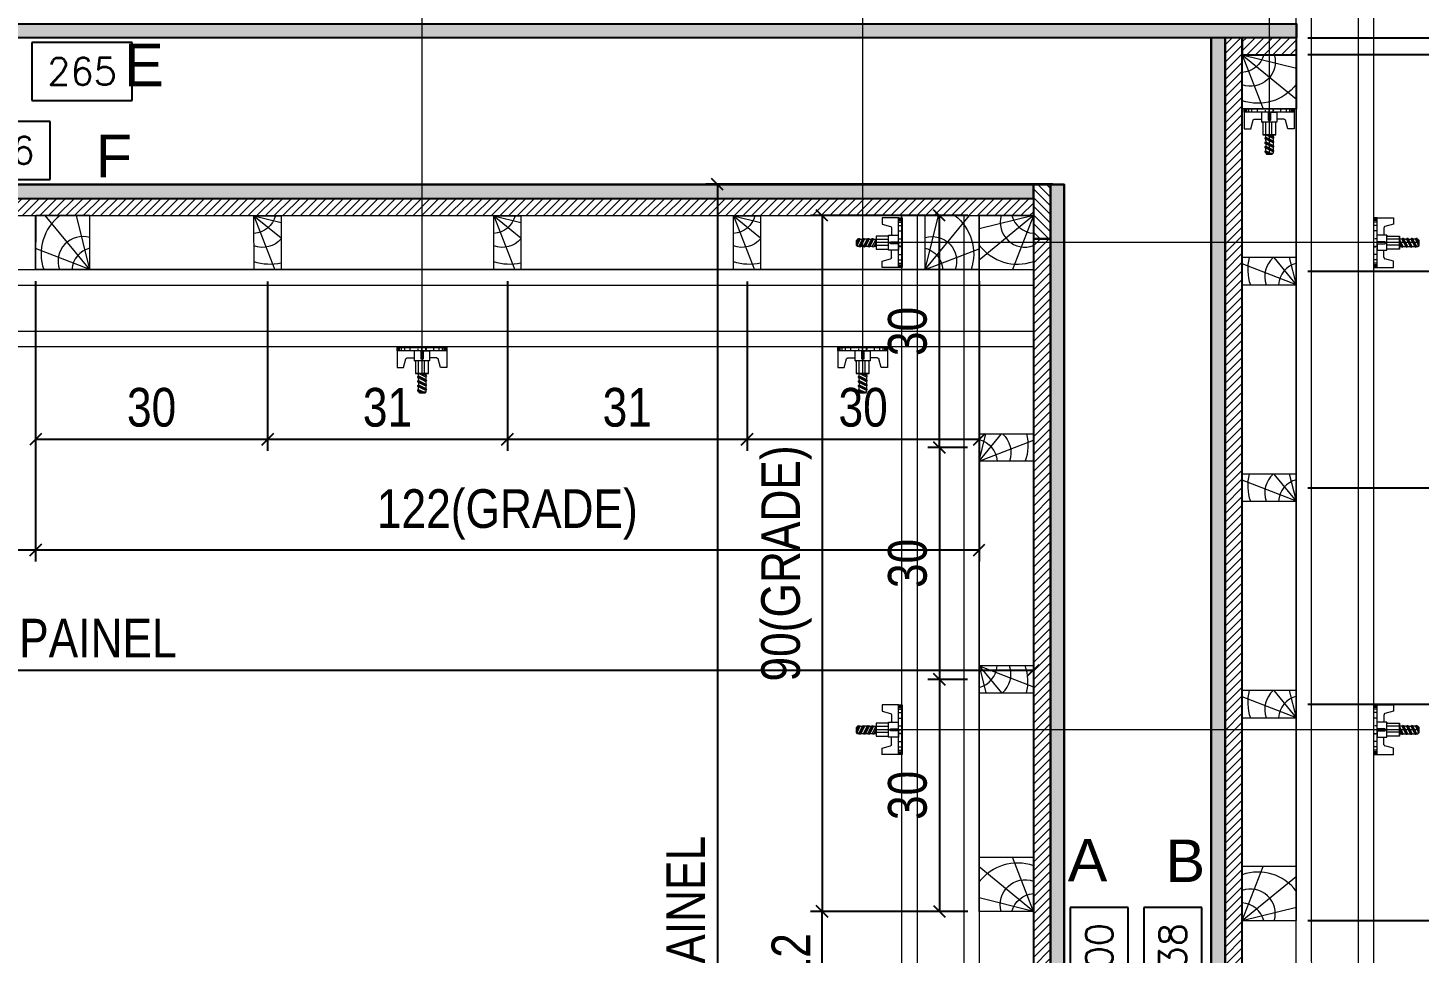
# Model space of a CAD drawing. Extents: x 14400 to 27878, y -21631 to 6985.
# Drawn here: x 15049.6 to 15398.8, y 1954.4 to 2186.7 of the extents above; entities that cross this region are included whole.
import ezdxf
from ezdxf.enums import TextEntityAlignment as Align

# ---------------------------------------------------------------- set-up
doc = ezdxf.new("R2010")
doc.units = 0
for name, color, linetype in [('CHAPA', 1, 'Continuous'), ('COTA', 241, 'Continuous'), ('F-PILARES-S', 170, 'Continuous'), ('MEIO_PONT', 93, 'Continuous'), ('SARRAFO', 251, 'Continuous'), ('TEXTO_GERAL', 7, 'Continuous')]:
    doc.layers.add(name, color=color, linetype=linetype)
for name, color, linetype, lineweight in [('Hachura', 251, 'Continuous', 9), ('Madeira', 126, 'Continuous', 18), ('Perfil Metálico', 224, 'Continuous', 18)]:
    doc.layers.add(name, color=color, linetype=linetype, lineweight=lineweight)
doc.styles.add('ARIAL', font='arial.ttf')
doc.styles.add('COTA TECNICA 2X', font='techl___.ttf', dxfattribs={"height": 10})
doc.styles.add('ROMANS', font='romans.shx')
doc.dimstyles.new('SECAO PILAR', dxfattribs={"dimtxt": 10, "dimasz": 3, "dimexe": 3, "dimexo": 3, "dimgap": 3, "dimtad": 1, "dimdec": 1, "dimlfac": 0.5, "dimzin": 12, "dimdsep": 46, "dimtxsty": 'COTA TECNICA 2X', "dimblk1": 'OBLIQUE', "dimblk2": 'OBLIQUE', "dimsah": 1, "dimcen": 0.9, "dimclrd": 256, "dimclre": 256, "dimclrt": 256, "dimadec": 1, "dimazin": 3, "dimtfac": 1, "dimtdec": 1, "dimtmove": 0, "dimatfit": 3, "dimfxl": 1, "dimtolj": 1, "dimtzin": 12, "dimarcsym": 0})
doc.dimstyles.new('SECÇÃO 2', dxfattribs={"dimtxt": 7, "dimasz": 6, "dimexe": 0.18, "dimexo": 2, "dimgap": -4, "dimtad": 3, "dimdec": 1, "dimlfac": 0.5, "dimzin": 12, "dimdsep": 46, "dimtxsty": 'ROMANS', "dimblk": 'ARCHTICK', "dimcen": 0.09, "dimse1": 1, "dimse2": 1, "dimsd1": 1, "dimsd2": 1, "dimclrd": 180, "dimclre": 5, "dimclrt": 1, "dimadec": 0, "dimazin": 3, "dimtfac": 1, "dimtdec": 1, "dimtofl": 0, "dimtmove": 0, "dimatfit": 3, "dimldrblk": 'ARCHTICK', "dimfxl": 1, "dimtolj": 1, "dimtzin": 0, "dimarcsym": 0})

# ---------------------------------------------------------------- blocks, each defined once
blk = doc.blocks.new('*D2759')
at = {"layer": 'COTA', "color": 180, "lineweight": -2, "transparency": 16777216}
for p, q in [((247.96, 600.31), (221.96, 600.31)), ((221.96, 600.31), (221.96, 585.31)), ((247.96, 585.31), (247.96, 600.31)), ((221.96, 585.31), (247.96, 585.31))]:
    blk.add_line(p, q, dxfattribs=at)
at = {"layer": 'Defpoints', "color": 0, "transparency": 16777216}
for p in [(18.22, 583.98), (510.22, 583.98), (18.22, 581.31)]:
    blk.add_point(p, dxfattribs=at)
at = {"layer": 'COTA', "color": 1, "transparency": 16777216, "insert": (234.96, 592.81), "char_height": 7, "attachment_point": 5, "style": 'ROMANS'}
blk.add_mtext('\\A1;246', dxfattribs=at)
blk = doc.blocks.new('_ArchTick')
at = {"color": 0, "linetype": 'ByBlock', "const_width": 0.15}
blk.add_lwpolyline([(-0.5, -0.5), (0.5, 0.5)], dxfattribs=at)
blk = doc.blocks.new('*D2760')
at = {"layer": 'COTA', "color": 180, "lineweight": -2, "transparency": 16777216}
for p, q in [((269.22, 620.75), (243.22, 620.75)), ((243.22, 620.75), (243.22, 605.75)), ((269.22, 605.75), (269.22, 620.75)), ((243.22, 605.75), (269.22, 605.75))]:
    blk.add_line(p, q, dxfattribs=at)
at = {"layer": 'Defpoints', "color": 0, "transparency": 16777216}
for p in [(18.22, 621.98), (548.22, 621.98), (548.22, 601.75)]:
    blk.add_point(p, dxfattribs=at)
at = {"layer": 'COTA', "color": 1, "transparency": 16777216, "insert": (256.22, 613.25), "char_height": 7, "attachment_point": 5, "style": 'ROMANS'}
blk.add_mtext('\\A1;265', dxfattribs=at)
blk = doc.blocks.new('*D247')
at = {"layer": 'COTA', "color": 180, "lineweight": -2, "transparency": 16777216}
for p, q in [((23446.3, -362.61), (23431.3, -362.61)), ((23431.3, -362.61), (23431.3, -388.61)), ((23446.3, -388.61), (23446.3, -362.61)), ((23431.3, -388.61), (23446.3, -388.61))]:
    blk.add_line(p, q, dxfattribs=at)
at = {"layer": 'Defpoints', "color": 0, "transparency": 16777216}
for p in [(23429.77, -175.61), (23429.77, -575.61), (23450.3, -575.61)]:
    blk.add_point(p, dxfattribs=at)
at = {"layer": 'COTA', "color": 1, "transparency": 16777216, "insert": (23438.8, -375.61), "char_height": 7, "attachment_point": 5, "rotation": 90, "style": 'ROMANS'}
blk.add_mtext('\\A1;200', dxfattribs=at)
blk = doc.blocks.new('*D248')
at = {"layer": 'COTA', "color": 180, "lineweight": -2, "transparency": 16777216}
for p, q in [((23465.3, -362.61), (23450.3, -362.61)), ((23450.3, -362.61), (23450.3, -388.61)), ((23465.3, -388.61), (23465.3, -362.61)), ((23450.3, -388.61), (23465.3, -388.61))]:
    blk.add_line(p, q, dxfattribs=at)
at = {"layer": 'Defpoints', "color": 0, "transparency": 16777216}
for p in [(23467.77, -137.61), (23467.77, -613.61), (23469.3, -613.61)]:
    blk.add_point(p, dxfattribs=at)
at = {"layer": 'COTA', "color": 1, "transparency": 16777216, "insert": (23457.8, -375.61), "char_height": 7, "attachment_point": 5, "rotation": 90, "style": 'ROMANS'}
blk.add_mtext('\\A1;238', dxfattribs=at)
blk = doc.blocks.new('PONTALETE')
at = {"layer": 'Madeira'}
for q in [(2.71, 7), (7, 5.76), (7, 1.74)]:
    blk.add_line((0, 0), q, dxfattribs=at)
blk.add_lwpolyline([(0, 0), (7, 0), (7, 7), (0, 7)], close=True, dxfattribs=at)
for centre, radius, start, end in [((2.04, 0.06), 6.23, 37.2818, 109.0913), ((1.09, 0.9), 3.19, 343.603, 109.9847), ((-0.21, -0.78), 3.09, 14.6322, 86.0383)]:
    blk.add_arc(centre, radius, start, end, dxfattribs=at)
blk = doc.blocks.new('MEIO PONTALETE')
at = {"layer": 'Madeira'}
for q in [(2.71, 7), (3.5, 2.88), (3.5, 0.87)]:
    blk.add_line((0, 0), q, dxfattribs=at)
blk.add_lwpolyline([(0, 0), (3.5, 0), (3.5, 7), (0, 7)], close=True, dxfattribs=at)
for centre, radius, start, end in [((2.04, 0.06), 6.23, 76.4499, 109.0913), ((1.09, 0.9), 3.19, 40.9063, 109.9847), ((-0.21, -0.78), 3.09, 14.6322, 86.0383)]:
    blk.add_arc(centre, radius, start, end, dxfattribs=at)
blk = doc.blocks.new('_Oblique')
at = {"color": 0, "linetype": 'ByBlock', "lineweight": -2}
blk.add_line((-0.5, -0.5), (0.5, 0.5), dxfattribs=at)
blk = doc.blocks.new('*D252')
at = {"layer": 'COTA', "lineweight": -2, "transparency": 16777216}
for p, q in [((23492.77, -366.01), (23575.46, -366.01)), ((23572.46, -385.21), (23572.46, -366.01)), ((23492.77, -385.21), (23575.46, -385.21))]:
    blk.add_line(p, q, dxfattribs=at)
at = {"layer": 'Defpoints', "color": 0, "transparency": 16777216}
for p in [(23489.77, -366.01), (23572.46, -366.01), (23489.77, -385.21)]:
    blk.add_point(p, dxfattribs=at)
at = {"layer": 'COTA', "lineweight": -2, "transparency": 16777216, "xscale": 3, "yscale": 3, "zscale": 3}
for p, rotation in [((23572.46, -366.01), 90), ((23572.46, -385.21), 270)]:
    blk.add_blockref('_Oblique', p, dxfattribs=dict(at, rotation=rotation))
at = {"layer": 'COTA', "transparency": 16777216, "insert": (23564.33, -375.61), "char_height": 10, "attachment_point": 5, "rotation": 90, "style": 'COTA TECNICA 2X'}
blk.add_mtext('\\A1;9.6', dxfattribs=at)
blk = doc.blocks.new('*D3951')
at = {"layer": 'COTA', "lineweight": -2, "transparency": 16777216}
for p, q in [((-3.88, 558.99), (-3.88, 455.37)), ((502.22, 538.98), (502.22, 455.37)), ((-3.88, 458.37), (502.22, 458.37))]:
    blk.add_line(p, q, dxfattribs=at)
at = {"layer": 'Defpoints', "color": 0, "transparency": 16777216}
for p in [(-3.88, 561.99), (502.22, 541.98), (502.22, 458.37)]:
    blk.add_point(p, dxfattribs=at)
at = {"layer": 'COTA', "lineweight": -2, "transparency": 16777216, "xscale": 3, "yscale": 3, "zscale": 3, "rotation": 180}
blk.add_blockref('_Oblique', (-3.88, 458.37), dxfattribs=at)
at = {"layer": 'COTA', "lineweight": -2, "transparency": 16777216, "xscale": 3, "yscale": 3, "zscale": 3}
blk.add_blockref('_Oblique', (502.22, 458.37), dxfattribs=at)
at = {"layer": 'COTA', "transparency": 16777216, "insert": (249.17, 466.59), "char_height": 10, "attachment_point": 5, "style": 'COTA TECNICA 2X'}
blk.add_mtext('\\A1;253 PAINEL', dxfattribs=at)
blk = doc.blocks.new('*D3952')
at = {"layer": 'COTA', "lineweight": -2, "transparency": 16777216}
for p, q in [((244.19, 558.76), (244.19, 486.45)), ((488.2, 558.74), (488.2, 486.45)), ((488.2, 489.45), (244.19, 489.45))]:
    blk.add_line(p, q, dxfattribs=at)
at = {"layer": 'Defpoints', "color": 0, "transparency": 16777216}
for p in [(244.19, 561.76), (488.2, 561.74), (244.19, 489.45)]:
    blk.add_point(p, dxfattribs=at)
at = {"layer": 'COTA', "lineweight": -2, "transparency": 16777216, "xscale": 3, "yscale": 3, "zscale": 3, "rotation": 180}
blk.add_blockref('_Oblique', (244.19, 489.45), dxfattribs=at)
at = {"layer": 'COTA', "lineweight": -2, "transparency": 16777216, "xscale": 3, "yscale": 3, "zscale": 3}
blk.add_blockref('_Oblique', (488.2, 489.45), dxfattribs=at)
at = {"layer": 'COTA', "transparency": 16777216, "insert": (366.19, 498.67), "char_height": 10, "attachment_point": 5, "style": 'COTA TECNICA 2X'}
blk.add_mtext('\\A1;122(GRADE)', dxfattribs=at)
blk = doc.blocks.new('*D3953')
at = {"layer": 'COTA', "lineweight": -2, "transparency": 16777216}
for p, q in [((196.19, 559.02), (196.19, 486.45)), ((244.19, 558.98), (244.19, 486.45)), ((244.19, 489.45), (196.19, 489.45))]:
    blk.add_line(p, q, dxfattribs=at)
at = {"layer": 'Defpoints', "color": 0, "transparency": 16777216}
for p in [(196.19, 562.02), (244.19, 561.98), (196.19, 489.45)]:
    blk.add_point(p, dxfattribs=at)
at = {"layer": 'COTA', "lineweight": -2, "transparency": 16777216, "xscale": 3, "yscale": 3, "zscale": 3, "rotation": 180}
blk.add_blockref('_Oblique', (196.19, 489.45), dxfattribs=at)
at = {"layer": 'COTA', "lineweight": -2, "transparency": 16777216, "xscale": 3, "yscale": 3, "zscale": 3}
blk.add_blockref('_Oblique', (244.19, 489.45), dxfattribs=at)
at = {"layer": 'COTA', "transparency": 16777216, "insert": (220.19, 497.52), "char_height": 10, "attachment_point": 5, "style": 'COTA TECNICA 2X'}
blk.add_mtext('\\A1;24', dxfattribs=at)
blk = doc.blocks.new('*D3986')
at = {"layer": 'COTA', "lineweight": -2, "transparency": 16777216}
for p, q in [((485.26, 575.98), (444.58, 575.98)), ((447.58, 575.98), (447.58, 395.98)), ((485.24, 395.98), (444.58, 395.98))]:
    blk.add_line(p, q, dxfattribs=at)
at = {"layer": 'Defpoints', "color": 0, "transparency": 16777216}
for p in [(488.26, 575.98), (447.58, 395.98), (488.24, 395.98)]:
    blk.add_point(p, dxfattribs=at)
at = {"layer": 'COTA', "lineweight": -2, "transparency": 16777216, "xscale": 3, "yscale": 3, "zscale": 3}
for p, rotation in [((447.58, 575.98), 90), ((447.58, 395.98), 270)]:
    blk.add_blockref('_Oblique', p, dxfattribs=dict(at, rotation=rotation))
at = {"layer": 'COTA', "transparency": 16777216, "insert": (438.35, 485.98), "char_height": 10, "attachment_point": 5, "rotation": 90, "style": 'COTA TECNICA 2X'}
blk.add_mtext('\\A1;90(GRADE)', dxfattribs=at)
blk = doc.blocks.new('*D3987')
at = {"layer": 'COTA', "lineweight": -2, "transparency": 16777216}
for p, q in [((485.25, 575.98), (474.92, 575.98)), ((477.92, 515.98), (477.92, 575.98)), ((485.22, 515.98), (474.92, 515.98))]:
    blk.add_line(p, q, dxfattribs=at)
at = {"layer": 'Defpoints', "color": 0, "transparency": 16777216}
for p in [(477.92, 575.98), (488.25, 575.98), (488.22, 515.98)]:
    blk.add_point(p, dxfattribs=at)
at = {"layer": 'COTA', "lineweight": -2, "transparency": 16777216, "xscale": 3, "yscale": 3, "zscale": 3}
for p, rotation in [((477.92, 575.98), 90), ((477.92, 515.98), 270)]:
    blk.add_blockref('_Oblique', p, dxfattribs=dict(at, rotation=rotation))
at = {"layer": 'COTA', "transparency": 16777216, "insert": (469.7, 545.98), "char_height": 10, "attachment_point": 5, "rotation": 90, "style": 'COTA TECNICA 2X'}
blk.add_mtext('\\A1;30', dxfattribs=at)
blk = doc.blocks.new('*D253')
at = {"layer": 'COTA', "lineweight": -2, "transparency": 16777216}
for p, q in [((23404.77, -243.61), (23394.48, -243.61)), ((23397.48, -243.61), (23397.48, -303.61)), ((23404.77, -303.61), (23394.48, -303.61))]:
    blk.add_line(p, q, dxfattribs=at)
at = {"layer": 'Defpoints', "color": 0, "transparency": 16777216}
for p in [(23407.77, -243.61), (23397.48, -303.61), (23407.77, -303.61)]:
    blk.add_point(p, dxfattribs=at)
at = {"layer": 'COTA', "lineweight": -2, "transparency": 16777216, "xscale": 3, "yscale": 3, "zscale": 3}
for p, rotation in [((23397.48, -243.61), 90), ((23397.48, -303.61), 270)]:
    blk.add_blockref('_Oblique', p, dxfattribs=dict(at, rotation=rotation))
at = {"layer": 'COTA', "transparency": 16777216, "insert": (23389.26, -273.61), "char_height": 10, "attachment_point": 5, "rotation": 90, "style": 'COTA TECNICA 2X'}
blk.add_mtext('\\A1;30', dxfattribs=at)
blk = doc.blocks.new('*D254')
at = {"layer": 'COTA', "lineweight": -2, "transparency": 16777216}
for p, q in [((23404.77, -303.61), (23394.48, -303.61)), ((23397.48, -303.61), (23397.48, -363.61)), ((23404.78, -363.61), (23394.48, -363.61))]:
    blk.add_line(p, q, dxfattribs=at)
at = {"layer": 'Defpoints', "color": 0, "transparency": 16777216}
for p in [(23407.77, -303.61), (23397.48, -363.61), (23407.78, -363.61)]:
    blk.add_point(p, dxfattribs=at)
at = {"layer": 'COTA', "lineweight": -2, "transparency": 16777216, "xscale": 3, "yscale": 3, "zscale": 3}
for p, rotation in [((23397.48, -303.61), 90), ((23397.48, -363.61), 270)]:
    blk.add_blockref('_Oblique', p, dxfattribs=dict(at, rotation=rotation))
at = {"layer": 'COTA', "transparency": 16777216, "insert": (23389.26, -333.61), "char_height": 10, "attachment_point": 5, "rotation": 90, "style": 'COTA TECNICA 2X'}
blk.add_mtext('\\A1;30', dxfattribs=at)
blk = doc.blocks.new('*D562')
at = {"layer": 'COTA', "lineweight": -2, "transparency": 16777216}
for p, q in [((485.22, 515.98), (474.92, 515.98)), ((477.92, 515.98), (477.92, 455.98)), ((485.22, 455.98), (474.92, 455.98))]:
    blk.add_line(p, q, dxfattribs=at)
at = {"layer": 'Defpoints', "color": 0, "transparency": 16777216}
for p in [(488.22, 515.98), (477.92, 455.98), (488.22, 455.98)]:
    blk.add_point(p, dxfattribs=at)
at = {"layer": 'COTA', "lineweight": -2, "transparency": 16777216, "xscale": 3, "yscale": 3, "zscale": 3}
for p, rotation in [((477.92, 515.98), 90), ((477.92, 455.98), 270)]:
    blk.add_blockref('_Oblique', p, dxfattribs=dict(at, rotation=rotation))
at = {"layer": 'COTA', "transparency": 16777216, "insert": (469.7, 485.98), "char_height": 10, "attachment_point": 5, "rotation": 90, "style": 'COTA TECNICA 2X'}
blk.add_mtext('\\A1;30', dxfattribs=at)
blk = doc.blocks.new('*D560')
at = {"layer": 'COTA', "lineweight": -2, "transparency": 16777216}
for p, q in [((485.22, 455.98), (474.92, 455.98)), ((477.92, 455.98), (477.92, 395.98)), ((485.22, 395.98), (474.92, 395.98))]:
    blk.add_line(p, q, dxfattribs=at)
at = {"layer": 'Defpoints', "color": 0, "transparency": 16777216}
for p in [(488.22, 455.98), (477.92, 395.98), (488.22, 395.98)]:
    blk.add_point(p, dxfattribs=at)
at = {"layer": 'COTA', "lineweight": -2, "transparency": 16777216, "xscale": 3, "yscale": 3, "zscale": 3}
for p, rotation in [((477.92, 455.98), 90), ((477.92, 395.98), 270)]:
    blk.add_blockref('_Oblique', p, dxfattribs=dict(at, rotation=rotation))
at = {"layer": 'COTA', "transparency": 16777216, "insert": (469.7, 425.98), "char_height": 10, "attachment_point": 5, "rotation": 90, "style": 'COTA TECNICA 2X'}
blk.add_mtext('\\A1;30', dxfattribs=at)
blk = doc.blocks.new('*D255')
at = {"layer": 'COTA', "lineweight": -2, "transparency": 16777216}
for p, q in [((23404.78, -363.61), (23364.13, -363.61)), ((23367.13, -387.61), (23367.13, -363.61)), ((23404.78, -387.61), (23364.13, -387.61))]:
    blk.add_line(p, q, dxfattribs=at)
at = {"layer": 'Defpoints', "color": 0, "transparency": 16777216}
for p in [(23367.13, -363.61), (23407.78, -363.61), (23407.78, -387.61)]:
    blk.add_point(p, dxfattribs=at)
at = {"layer": 'COTA', "lineweight": -2, "transparency": 16777216, "xscale": 3, "yscale": 3, "zscale": 3}
for p, rotation in [((23367.13, -363.61), 90), ((23367.13, -387.61), 270)]:
    blk.add_blockref('_Oblique', p, dxfattribs=dict(at, rotation=rotation))
at = {"layer": 'COTA', "transparency": 16777216, "insert": (23359.07, -375.61), "char_height": 10, "attachment_point": 5, "rotation": 90, "style": 'COTA TECNICA 2X'}
blk.add_mtext('\\A1;12', dxfattribs=at)
blk = doc.blocks.new('*D3990')
at = {"layer": 'COTA', "linetype": 'ByBlock', "lineweight": -2, "transparency": 16777216}
for p, q in [((507.22, 584.06), (417.5, 584.06)), ((420.5, 584.06), (420.5, 183.98)), ((507.22, 183.98), (417.5, 183.98))]:
    blk.add_line(p, q, dxfattribs=at)
at = {"layer": 'Defpoints', "color": 0, "linetype": 'ByBlock', "transparency": 16777216}
for p in [(510.22, 584.06), (420.5, 183.98), (510.22, 183.98)]:
    blk.add_point(p, dxfattribs=at)
at = {"layer": 'COTA', "linetype": 'ByBlock', "lineweight": -2, "transparency": 16777216, "xscale": 3, "yscale": 3, "zscale": 3}
for p, rotation in [((420.5, 584.06), 90), ((420.5, 183.98), 270)]:
    blk.add_blockref('_Oblique', p, dxfattribs=dict(at, rotation=rotation))
at = {"layer": 'COTA', "linetype": 'ByBlock', "transparency": 16777216, "insert": (412.4, 384.02), "char_height": 10, "attachment_point": 5, "rotation": 90, "style": 'COTA TECNICA 2X'}
blk.add_mtext('\\A1;200 PAINEL', dxfattribs=at)
blk = doc.blocks.new('*D3991')
at = {"layer": 'COTA', "lineweight": -2, "transparency": 16777216}
for p, q in [((573.2, 617.59), (655.91, 617.59)), ((652.91, 617.59), (652.91, 393.58)), ((573.23, 393.58), (655.91, 393.58))]:
    blk.add_line(p, q, dxfattribs=at)
at = {"layer": 'Defpoints', "color": 0, "transparency": 16777216}
for p in [(570.2, 617.59), (570.23, 393.58), (652.91, 393.58)]:
    blk.add_point(p, dxfattribs=at)
at = {"layer": 'COTA', "lineweight": -2, "transparency": 16777216, "xscale": 3, "yscale": 3, "zscale": 3}
for p, rotation in [((652.91, 617.59), 90), ((652.91, 393.58), 270)]:
    blk.add_blockref('_Oblique', p, dxfattribs=dict(at, rotation=rotation))
at = {"layer": 'COTA', "transparency": 16777216, "insert": (643.69, 505.59), "char_height": 10, "attachment_point": 5, "rotation": 90, "style": 'COTA TECNICA 2X'}
blk.add_mtext('\\A1;112(GRADE)', dxfattribs=at)
blk = doc.blocks.new('*D3992')
at = {"layer": 'COTA', "lineweight": -2, "transparency": 16777216}
for p, q in [((573.22, 561.58), (620.91, 561.58)), ((617.91, 505.58), (617.91, 561.58)), ((573.22, 505.58), (620.91, 505.58))]:
    blk.add_line(p, q, dxfattribs=at)
at = {"layer": 'Defpoints', "color": 0, "transparency": 16777216}
for p in [(570.22, 561.58), (617.91, 561.58), (570.22, 505.58)]:
    blk.add_point(p, dxfattribs=at)
at = {"layer": 'COTA', "lineweight": -2, "transparency": 16777216, "xscale": 3, "yscale": 3, "zscale": 3}
for p, rotation in [((617.91, 561.58), 90), ((617.91, 505.58), 270)]:
    blk.add_blockref('_Oblique', p, dxfattribs=dict(at, rotation=rotation))
at = {"layer": 'COTA', "transparency": 16777216, "insert": (609.81, 533.58), "char_height": 10, "attachment_point": 5, "rotation": 90, "style": 'COTA TECNICA 2X'}
blk.add_mtext('\\A1;28', dxfattribs=at)
blk = doc.blocks.new('*D3993')
at = {"layer": 'COTA', "lineweight": -2, "transparency": 16777216}
for p, q in [((573.22, 617.59), (620.91, 617.59)), ((617.91, 561.58), (617.91, 617.59)), ((573.22, 561.58), (620.91, 561.58))]:
    blk.add_line(p, q, dxfattribs=at)
at = {"layer": 'Defpoints', "color": 0, "transparency": 16777216}
for p in [(570.22, 617.59), (617.91, 617.59), (570.22, 561.58)]:
    blk.add_point(p, dxfattribs=at)
at = {"layer": 'COTA', "lineweight": -2, "transparency": 16777216, "xscale": 3, "yscale": 3, "zscale": 3}
for p, rotation in [((617.91, 617.59), 90), ((617.91, 561.58), 270)]:
    blk.add_blockref('_Oblique', p, dxfattribs=dict(at, rotation=rotation))
at = {"layer": 'COTA', "transparency": 16777216, "insert": (609.81, 589.59), "char_height": 10, "attachment_point": 5, "rotation": 90, "style": 'COTA TECNICA 2X'}
blk.add_mtext('\\A1;28', dxfattribs=at)
blk = doc.blocks.new('*D4002')
at = {"layer": 'COTA', "lineweight": -2, "transparency": 16777216}
for p, q in [((573.22, 449.58), (620.91, 449.58)), ((617.91, 393.58), (617.91, 449.58)), ((573.18, 393.58), (620.91, 393.58))]:
    blk.add_line(p, q, dxfattribs=at)
at = {"layer": 'Defpoints', "color": 0, "transparency": 16777216}
for p in [(570.22, 449.58), (617.91, 449.58), (570.18, 393.58)]:
    blk.add_point(p, dxfattribs=at)
at = {"layer": 'COTA', "lineweight": -2, "transparency": 16777216, "xscale": 3, "yscale": 3, "zscale": 3}
for p, rotation in [((617.91, 449.58), 90), ((617.91, 393.58), 270)]:
    blk.add_blockref('_Oblique', p, dxfattribs=dict(at, rotation=rotation))
at = {"layer": 'COTA', "transparency": 16777216, "insert": (609.81, 421.58), "char_height": 10, "attachment_point": 5, "rotation": 90, "style": 'COTA TECNICA 2X'}
blk.add_mtext('\\A1;28', dxfattribs=at)
blk = doc.blocks.new('*D256')
at = {"layer": 'COTA', "lineweight": -2, "transparency": 16777216}
for p, q in [((23492.77, -254.01), (23540.46, -254.01)), ((23537.46, -310.01), (23537.46, -254.01)), ((23492.77, -310.01), (23540.46, -310.01))]:
    blk.add_line(p, q, dxfattribs=at)
at = {"layer": 'Defpoints', "color": 0, "transparency": 16777216}
for p in [(23489.77, -254.01), (23537.46, -254.01), (23489.77, -310.01)]:
    blk.add_point(p, dxfattribs=at)
at = {"layer": 'COTA', "lineweight": -2, "transparency": 16777216, "xscale": 3, "yscale": 3, "zscale": 3}
for p, rotation in [((23537.46, -254.01), 90), ((23537.46, -310.01), 270)]:
    blk.add_blockref('_Oblique', p, dxfattribs=dict(at, rotation=rotation))
at = {"layer": 'COTA', "transparency": 16777216, "insert": (23529.37, -282.01), "char_height": 10, "attachment_point": 5, "rotation": 90, "style": 'COTA TECNICA 2X'}
blk.add_mtext('\\A1;28', dxfattribs=at)
blk = doc.blocks.new('*D3998')
at = {"layer": 'COTA', "linetype": 'ByBlock', "lineweight": -2, "transparency": 16777216}
for p, q in [((573.18, 621.98), (720.68, 621.98)), ((717.68, 621.98), (717.68, 145.98)), ((573.22, 145.98), (720.68, 145.98))]:
    blk.add_line(p, q, dxfattribs=at)
at = {"layer": 'Defpoints', "color": 0, "linetype": 'ByBlock', "transparency": 16777216}
for p in [(570.18, 621.98), (570.22, 145.98), (717.68, 145.98)]:
    blk.add_point(p, dxfattribs=at)
at = {"layer": 'COTA', "linetype": 'ByBlock', "lineweight": -2, "transparency": 16777216, "xscale": 3, "yscale": 3, "zscale": 3}
for p, rotation in [((717.68, 621.98), 90), ((717.68, 145.98), 270)]:
    blk.add_blockref('_Oblique', p, dxfattribs=dict(at, rotation=rotation))
at = {"layer": 'COTA', "linetype": 'ByBlock', "transparency": 16777216, "insert": (709.44, 383.98), "char_height": 10, "attachment_point": 5, "rotation": 90, "style": 'COTA TECNICA 2X'}
blk.add_mtext('\\A1;238 PAINEL', dxfattribs=at)
blk = doc.blocks.new('C')
at = {"layer": 'Hachura', "color": 0}
for p, q in [((0, 3.22), (0, -3.22)), ((0.45, 3.22), (0, 3.22)), ((0.46, 3.16), (0, 3.16)), ((0.46, 3.05), (0, 3.05)), ((0.46, 2.88), (0, 2.88)), ((0, 2.75), (0, -1.16)), ((0.46, 2.65), (0, 2.65)), ((0.46, 2.23), (0, 2.23)), ((0.45, -3.23), (0.45, 3.22)), ((0.45, 3.22), (2.58, 3.22)), ((1.35, 1.94), (1.35, 0.96)), ((2.58, 2.39), (1.47, 2.09)), ((2.58, 3.22), (2.58, 2.39)), ((0.46, 1.51), (0, 1.51)), ((0.39, 0.49), (0.17, 0.49)), ((1.74, 0.97), (0.45, 0.97)), ((1.45, 0.1), (0.45, 0.1)), ((1.74, -0.97), (1.74, 0.97)), ((1.74, 0.97), (1.74, 0.84)), ((1.74, 0.97), (1.74, 0.84)), ((1.74, 0.84), (3.35, 0.84)), ((3.35, 0.45), (1.74, 0.45)), ((3.32, 0.84), (3.32, -0.84)), ((3.35, 0.84), (3.35, -0.84)), ((3.68, 0.45), (3.35, 0.45)), ((3.84, -0.52), (3.35, 0.45)), ((3.35, 0.06), (3.67, -0.57)), ((3.68, 0.45), (4.16, -0.52)), ((3.72, 0.5), (4.25, -0.57)), ((4.37, -0.55), (3.83, 0.53)), ((4.15, 0.45), (3.93, 0.45)), ((4.42, -0.52), (3.93, 0.45)), ((4.15, 0.45), (4.26, 0.45)), ((4.26, 0.45), (4.74, -0.52)), ((4.3, 0.5), (4.83, -0.57)), ((4.95, -0.55), (4.41, 0.53)), ((4.51, 0.45), (4.84, 0.45)), ((5, -0.52), (4.51, 0.45)), ((4.84, 0.45), (5.32, -0.52)), ((4.88, 0.5), (5.41, -0.57)), ((5.53, -0.55), (4.99, 0.53)), ((5.58, -0.52), (5.09, 0.45)), ((5.42, 0.45), (5.09, 0.45)), ((5.58, -0.52), (5.09, 0.45)), ((5.42, 0.45), (5.74, -0.19)), ((5.46, 0.5), (5.74, -0.07)), ((5.74, 0.19), (5.57, 0.53)), ((5.74, 0.32), (5.68, 0.45)), ((5.68, 0.45), (5.74, 0.45)), ((5.74, 0.45), (5.9, 0.29)), ((5.74, 0.45), (5.74, -0.52)), ((5.9, -0.36), (5.9, 0.29)), ((0.45, 0), (0, 0)), ((0.46, -1.52), (0, -1.52)), ((0.08, -0.48), (0.29, -0.48)), ((0.29, -0.48), (0.4, -0.48)), ((0.45, 0), (0.45, -0.97)), ((0.45, -0.16), (1.45, -0.16)), ((0.45, -0.65), (0.45, -0.32)), ((0.45, -3.23), (0.45, -0.65)), ((0.45, -0.97), (1.74, -0.97)), ((1.35, -1.94), (1.35, -0.97)), ((3.35, -0.32), (1.74, -0.32)), ((3.35, -0.84), (1.74, -0.84)), ((3.35, -0.07), (3.58, -0.52)), ((3.35, -0.52), (3.58, -0.52)), ((3.84, -0.52), (4.16, -0.52)), ((4.42, -0.52), (4.74, -0.52)), ((4.63, -0.52), (4.74, -0.52)), ((5, -0.52), (5.32, -0.52)), ((5.58, -0.52), (5.74, -0.52)), ((5.74, -0.52), (5.9, -0.36)), ((5.74, -0.52), (5.74, -0.52)), ((0.46, -2.23), (0, -2.23)), ((0.46, -2.65), (0, -2.65)), ((0.46, -2.88), (0, -2.88)), ((0.46, -3.05), (0, -3.05)), ((0.46, -3.16), (0, -3.16)), ((0, -3.22), (2.57, -3.22)), ((2.58, -2.39), (1.47, -2.1)), ((2.58, -3.23), (2.58, -2.39))]:
    blk.add_line(p, q, dxfattribs=at)
for centre, radius, start, end in [((1.52, 1.94), 0.161, 104.7436, 180), ((1.44, -0.03), 0.129, 272.695, 87.305), ((3.81, 0.39), 0.143, 25.5688, 154.4312), ((4.39, 0.39), 0.143, 25.5688, 154.4312), ((4.97, 0.39), 0.143, 25.5688, 154.4312), ((5.55, 0.39), 0.143, 25.5688, 154.4312), ((0.17, -0.37), 0.174, 221.744, 317.8592), ((3.71, -0.4), 0.174, 222.1408, 318.256), ((4.29, -0.4), 0.174, 222.1408, 318.256), ((4.87, -0.4), 0.174, 222.1408, 318.256), ((5.45, -0.4), 0.174, 222.1408, 318.256), ((5.61, -0.4), 0.174, 317.8592, 318.256), ((1.52, -1.94), 0.161, 180, 255.2564)]:
    blk.add_arc(centre, radius, start, end, dxfattribs=at)
blk = doc.blocks.new('*D3999')
at = {"layer": 'COTA', "lineweight": -2, "transparency": 16777216}
for p, q in [((573.22, 621.98), (683.3, 621.98)), ((680.3, 621.98), (680.3, 568.91)), ((604.98, 568.91), (683.3, 568.91))]:
    blk.add_line(p, q, dxfattribs=at)
at = {"layer": 'Defpoints', "color": 0, "transparency": 16777216}
for p in [(570.22, 621.98), (601.98, 568.91), (680.3, 568.91)]:
    blk.add_point(p, dxfattribs=at)
at = {"layer": 'COTA', "lineweight": -2, "transparency": 16777216, "xscale": 3, "yscale": 3, "zscale": 3}
for p, rotation in [((680.3, 621.98), 90), ((680.3, 568.91), 270)]:
    blk.add_blockref('_Oblique', p, dxfattribs=dict(at, rotation=rotation))
at = {"layer": 'COTA', "transparency": 16777216, "insert": (672.19, 595.45), "char_height": 10, "attachment_point": 5, "rotation": 90, "style": 'COTA TECNICA 2X'}
blk.add_mtext('\\A1;26.5', dxfattribs=at)
blk = doc.blocks.new('*D4003')
at = {"layer": 'COTA', "lineweight": -2, "transparency": 16777216}
for p, q in [((604.98, 443.01), (683.3, 443.01)), ((680.3, 325.06), (680.3, 443.01)), ((604.98, 325.06), (683.3, 325.06))]:
    blk.add_line(p, q, dxfattribs=at)
at = {"layer": 'Defpoints', "color": 0, "transparency": 16777216}
for p in [(601.98, 443.01), (680.3, 443.01), (601.98, 325.06)]:
    blk.add_point(p, dxfattribs=at)
at = {"layer": 'COTA', "lineweight": -2, "transparency": 16777216, "xscale": 3, "yscale": 3, "zscale": 3}
for p, rotation in [((680.3, 443.01), 90), ((680.3, 325.06), 270)]:
    blk.add_blockref('_Oblique', p, dxfattribs=dict(at, rotation=rotation))
at = {"layer": 'COTA', "transparency": 16777216, "insert": (672.16, 384.03), "char_height": 10, "attachment_point": 5, "rotation": 90, "style": 'COTA TECNICA 2X'}
blk.add_mtext('\\A1;59', dxfattribs=at)
blk = doc.blocks.new('*D2761')
at = {"layer": 'COTA', "lineweight": -2, "transparency": 16777216}
for p, q in [((244.21, 559), (244.21, 515.09)), ((304.19, 558.93), (304.19, 515.09)), ((244.21, 518.09), (304.19, 518.09))]:
    blk.add_line(p, q, dxfattribs=at)
at = {"layer": 'Defpoints', "color": 0, "transparency": 16777216}
for p in [(244.21, 562), (304.19, 561.93), (304.19, 518.09)]:
    blk.add_point(p, dxfattribs=at)
at = {"layer": 'COTA', "lineweight": -2, "transparency": 16777216, "xscale": 3, "yscale": 3, "zscale": 3, "rotation": 180}
blk.add_blockref('_Oblique', (244.21, 518.09), dxfattribs=at)
at = {"layer": 'COTA', "lineweight": -2, "transparency": 16777216, "xscale": 3, "yscale": 3, "zscale": 3}
blk.add_blockref('_Oblique', (304.19, 518.09), dxfattribs=at)
at = {"layer": 'COTA', "transparency": 16777216, "insert": (274.2, 526.31), "char_height": 10, "attachment_point": 5, "style": 'COTA TECNICA 2X'}
blk.add_mtext('\\A1;30', dxfattribs=at)
blk = doc.blocks.new('*D2762')
at = {"layer": 'COTA', "lineweight": -2, "transparency": 16777216}
for p, q in [((304.19, 558.93), (304.19, 515.09)), ((366.2, 558.99), (366.2, 515.09)), ((304.19, 518.09), (366.2, 518.09))]:
    blk.add_line(p, q, dxfattribs=at)
at = {"layer": 'Defpoints', "color": 0, "transparency": 16777216}
for p in [(304.19, 561.93), (366.2, 561.99), (366.2, 518.09)]:
    blk.add_point(p, dxfattribs=at)
at = {"layer": 'COTA', "lineweight": -2, "transparency": 16777216, "xscale": 3, "yscale": 3, "zscale": 3, "rotation": 180}
blk.add_blockref('_Oblique', (304.19, 518.09), dxfattribs=at)
at = {"layer": 'COTA', "lineweight": -2, "transparency": 16777216, "xscale": 3, "yscale": 3, "zscale": 3}
blk.add_blockref('_Oblique', (366.2, 518.09), dxfattribs=at)
at = {"layer": 'COTA', "transparency": 16777216, "insert": (335.2, 526.31), "char_height": 10, "attachment_point": 5, "style": 'COTA TECNICA 2X'}
blk.add_mtext('\\A1;31', dxfattribs=at)
blk = doc.blocks.new('*D2763')
at = {"layer": 'COTA', "lineweight": -2, "transparency": 16777216}
for p, q in [((366.2, 558.99), (366.2, 515.09)), ((428.19, 558.93), (428.19, 515.09)), ((366.2, 518.09), (428.19, 518.09))]:
    blk.add_line(p, q, dxfattribs=at)
at = {"layer": 'Defpoints', "color": 0, "transparency": 16777216}
for p in [(366.2, 561.99), (428.19, 561.93), (428.19, 518.09)]:
    blk.add_point(p, dxfattribs=at)
at = {"layer": 'COTA', "lineweight": -2, "transparency": 16777216, "xscale": 3, "yscale": 3, "zscale": 3, "rotation": 180}
blk.add_blockref('_Oblique', (366.2, 518.09), dxfattribs=at)
at = {"layer": 'COTA', "lineweight": -2, "transparency": 16777216, "xscale": 3, "yscale": 3, "zscale": 3}
blk.add_blockref('_Oblique', (428.19, 518.09), dxfattribs=at)
at = {"layer": 'COTA', "transparency": 16777216, "insert": (397.2, 526.31), "char_height": 10, "attachment_point": 5, "style": 'COTA TECNICA 2X'}
blk.add_mtext('\\A1;31', dxfattribs=at)
blk = doc.blocks.new('*D2764')
at = {"layer": 'COTA', "lineweight": -2, "transparency": 16777216}
for p, q in [((428.19, 558.93), (428.19, 515.09)), ((488.22, 558.98), (488.22, 515.09)), ((428.19, 518.09), (488.22, 518.09))]:
    blk.add_line(p, q, dxfattribs=at)
at = {"layer": 'Defpoints', "color": 0, "transparency": 16777216}
for p in [(428.19, 561.93), (488.22, 561.98), (488.22, 518.09)]:
    blk.add_point(p, dxfattribs=at)
at = {"layer": 'COTA', "lineweight": -2, "transparency": 16777216, "xscale": 3, "yscale": 3, "zscale": 3, "rotation": 180}
blk.add_blockref('_Oblique', (428.19, 518.09), dxfattribs=at)
at = {"layer": 'COTA', "lineweight": -2, "transparency": 16777216, "xscale": 3, "yscale": 3, "zscale": 3}
blk.add_blockref('_Oblique', (488.22, 518.09), dxfattribs=at)
at = {"layer": 'COTA', "transparency": 16777216, "insert": (458.2, 526.31), "char_height": 10, "attachment_point": 5, "style": 'COTA TECNICA 2X'}
blk.add_mtext('\\A1;30', dxfattribs=at)
blk = doc.blocks.new('A$C036b5eaa')
at = {"layer": 'Hachura'}
h = blk.add_hatch(color=256, dxfattribs=at)
h.dxf.hatch_style = 1
h.paths.add_polyline_path([(-3.78, 625.58), (-3.78, 621.98), (570.22, 621.98), (570.22, 625.58)])
h = blk.add_hatch(color=256, dxfattribs=at)
h.dxf.hatch_style = 1
h.paths.add_polyline_path([(551.82, 145.98), (551.82, 621.98), (548.22, 621.98), (548.22, 145.98)])
h = blk.add_hatch(dxfattribs=at)
h.set_pattern_fill('ANSI31', color=256, scale=0.5, angle=360, style=0)
h.set_pattern_definition([(45, (7304.5594, 1578.2947), (-1.122532, 1.122532), [])])
h.paths.add_polyline_path([(551.82, 145.98), (556.21, 145.98), (556.21, 621.98), (551.81, 621.98), (551.81, 236.13), (551.82, 236.13)])
h = blk.add_hatch(dxfattribs=at)
h.set_pattern_fill('ANSI31', color=256, scale=0.5, angle=360, style=0)
h.set_pattern_definition([(45, (9498.6943, 22537.4475), (-1.12253202, 1.12253202), [])])
h.paths.add_polyline_path([(556.22, 617.58), (556.22, 621.98), (570.22, 621.98), (570.22, 617.58)])
h = blk.add_hatch(color=256, dxfattribs=at)
h.dxf.hatch_style = 1
h.paths.add_polyline_path([(502.22, 580.38), (502.22, 583.98), (-3.78, 583.98), (-3.78, 580.38)])
h = blk.add_hatch(dxfattribs=at)
h.set_pattern_fill('ANSI31', color=256, scale=0.5, angle=270, style=0)
h.set_pattern_definition([(315, (23103.3519, -10607.3856), (1.12253202, 1.12253202), [])])
h.paths.add_polyline_path([(506.62, 569.91), (502.22, 569.91), (502.22, 583.91), (506.62, 583.91)])
h = blk.add_hatch(color=256, dxfattribs=at)
h.dxf.hatch_style = 1
h.paths.add_polyline_path([(510.22, 183.98), (510.22, 583.98), (506.62, 583.98), (506.62, 183.98)])
h = blk.add_hatch(dxfattribs=at)
h.set_pattern_fill('ANSI31', color=256, scale=0.5, angle=360, style=0)
h.set_pattern_definition([(45, (7214.9606, 1533.2216), (-1.122532, 1.122532), [])])
h.paths.add_polyline_path([(-3.78, 580.41), (-3.78, 575.96), (502.22, 575.98), (502.22, 580.38)])
h = blk.add_hatch(dxfattribs=at)
h.set_pattern_fill('ANSI31', color=256, scale=0.5, angle=360, style=0)
h.set_pattern_definition([(45, (7254.9606, 1526.2216), (-1.122532, 1.122532), [])])
h.paths.add_polyline_path([(502.22, 198.06), (506.62, 198.06), (506.62, 569.91), (502.22, 569.91), (502.22, 184.06), (502.22, 184.06)])
at = {"layer": 'CHAPA'}
for points in [[(570.22, 621.98), (-3.78, 621.98), (-3.78, 625.58), (570.22, 625.58)], [(548.22, 145.98), (551.82, 145.98), (551.82, 621.98), (548.22, 621.98)], [(502.22, 583.98), (-3.78, 583.98), (-3.78, 580.38), (502.22, 580.38)], [(506.62, 183.98), (510.22, 183.98), (510.22, 583.98), (506.62, 583.98)]]:
    blk.add_lwpolyline(points, close=True, dxfattribs=at)
at = {"layer": 'F-PILARES-S', "linetype": 'Continuous'}
blk.add_lwpolyline([(548.22, 145.98), (548.22, 621.98), (18.22, 621.98), (18.22, 583.98), (510.22, 583.98), (510.22, 183.98), (72.22, 183.98), (72.22, 145.98), (548.22, 145.98)], dxfattribs=at)
at = {"layer": 'Hachura'}
for p, q in [((344.11, 674.73), (344.12, 534.84)), ((458.06, 674.73), (458.07, 534.84)), ((563.19, 674.73), (563.2, 592.11)), ((601.66, 568.97), (461.25, 568.97)), ((601.66, 442.97), (461.25, 442.97))]:
    blk.add_line(p, q, dxfattribs=at)
blk.add_lwpolyline([(-3.78, 575.98), (502.22, 575.98), (502.22, 580.38), (-3.78, 580.38)], close=True, dxfattribs=at)
at = {"layer": 'Madeira'}
for points in [[(570.22, 617.58), (556.22, 617.58), (556.22, 393.58), (570.22, 393.58)], [(244.21, 561.99), (244.22, 575.99), (488.22, 575.98), (488.2, 561.98)], [(502.22, 395.98), (488.22, 395.98), (488.22, 575.98), (502.22, 575.98)]]:
    blk.add_lwpolyline(points, close=True, dxfattribs=at)
at = {"layer": 'Perfil Metálico'}
for points in [[(570.18, 697.93), (590.18, 697.93), (590.19, 67.93), (570.19, 67.93)], [(586.19, 67.93), (574.19, 67.93), (574.18, 697.93), (586.18, 697.93)], [(468.22, 575.98), (488.22, 575.98), (488.23, 191.98), (468.23, 191.98)], [(484.23, 191.98), (472.23, 191.98), (472.22, 575.98), (484.22, 575.98)], [(-54, 541.99), (-54, 561.99), (502.22, 561.98), (502.22, 541.98)], [(502.22, 557.98), (502.22, 545.98), (-54, 545.99), (-54, 557.99)]]:
    blk.add_lwpolyline(points, close=True, dxfattribs=at)
at = {"layer": 'SARRAFO'}
for points in [[(551.82, 145.98), (556.22, 145.98), (556.22, 621.98), (551.82, 621.98)], [(570.22, 621.98), (556.22, 621.98), (556.22, 617.58), (570.22, 617.58)], [(502.22, 583.91), (502.22, 569.91), (506.62, 569.91), (506.62, 583.91)], [(502.22, 198.06), (506.62, 198.06), (506.62, 569.91), (502.22, 569.91)]]:
    blk.add_lwpolyline(points, close=True, dxfattribs=at)
at = {"layer": 'Hachura', "linetype": 'Continuous', "xscale": -2, "yscale": 2, "zscale": 2, "rotation": 90}
for p in [(563.2, 603.58), (344.11, 541.84), (458.06, 541.84)]:
    blk.add_blockref('C', p, dxfattribs=at)
at = {"layer": 'Hachura', "linetype": 'Continuous', "yscale": 2, "zscale": 2}
for p, xscale in [((468.25, 568.97), -2), ((590.18, 568.97), 2), ((468.25, 442.97), -2), ((590.18, 442.97), 2)]:
    blk.add_blockref('C', p, dxfattribs=dict(at, xscale=xscale))
at = {"layer": 'Madeira'}
for name, p, xscale, yscale, zscale, rotation in [('PONTALETE', (258.21, 561.98), 2, 2, 2, 89.93708930310329), ('MEIO PONTALETE', (300.67, 575.92), -1.999999997962732, 1.999999997962732, 1.999999997962732, 180.0629106968967), ('MEIO PONTALETE', (362.67, 575.92), -1.999999997962732, 1.999999997962732, 1.999999997962732, 180.0629106968967), ('MEIO PONTALETE', (424.67, 575.92), -1.999999997962732, 1.999999997962732, 1.999999997962732, 180.0629106968967), ('PONTALETE', (474.2, 562), -2, 2, 2, 269.9370893031033)]:
    blk.add_blockref(name, p, dxfattribs=dict(at, xscale=xscale, yscale=yscale, zscale=zscale, rotation=rotation))
at = {"layer": 'MEIO_PONT'}
for name, p, xscale, yscale, zscale, rotation in [('PONTALETE', (556.22, 617.58), -2, 2, 2, 180), ('PONTALETE', (502.22, 575.98), 2, 2, 2, 179.9999999999999), ('MEIO PONTALETE', (570.22, 558.08), 1.999999997962732, 1.999999997962732, 1.999999997962732, 90), ('MEIO PONTALETE', (488.22, 512.48), -1.999999997962732, 1.999999997962732, 1.999999997962732, 270), ('MEIO PONTALETE', (570.22, 502.08), 1.999999997962732, 1.999999997962732, 1.999999997962732, 90), ('MEIO PONTALETE', (488.22, 459.48), 1.999999997962732, 1.999999997962732, 1.999999997962732, 269.9999999999999), ('MEIO PONTALETE', (570.22, 446.08), 1.999999997962732, 1.999999997962732, 1.999999997962732, 90)]:
    blk.add_blockref(name, p, dxfattribs=dict(at, xscale=xscale, yscale=yscale, zscale=zscale, rotation=rotation))
at = {"layer": 'MEIO_PONT', "yscale": 2, "zscale": 2}
for p, xscale in [((502.22, 395.98), -2), ((556.22, 393.58), 2)]:
    blk.add_blockref('PONTALETE', p, dxfattribs=dict(at, xscale=xscale))
at = {"layer": 'TEXTO_GERAL', "style": 'ARIAL'}
for s, p in [('E', (272.23, 614.93)), ('F', (264.44, 591.39)), ('A', (516.22, 409.22)), ('B', (541.51, 409.07))]:
    blk.add_text(s, height=11, dxfattribs=at).set_placement(p, align=Align.MIDDLE_CENTER)
at = {"layer": 'COTA', "linetype": 'ByBlock'}
dim = blk.add_linear_dim(base=(717.68, 145.98), p1=(570.18, 621.98), p2=(570.22, 145.98), angle=270, text='<> PAINEL', dimstyle='SECAO PILAR', override={"dimtmove": 1}, dxfattribs=at)
dim.commit()
dim.dimension.update_dxf_attribs({"geometry": '*D3998', "text_midpoint": (717.68, 383.98), "dimtype": 160})
at = {"layer": 'COTA'}
for base, p1, p2, angle, picture, middle in [((680.3, 568.91), (570.22, 621.98), (601.98, 568.91), 270, '*D3999', (672.19, 595.45)), ((617.91, 617.59), (570.22, 561.58), (570.22, 617.59), 90, '*D3993', (609.81, 589.59)), ((477.92, 575.98), (488.22, 515.98), (488.25, 575.98), 90, '*D3987', (469.7, 545.98)), ((617.91, 561.58), (570.22, 505.58), (570.22, 561.58), 90, '*D3992', (609.81, 533.58)), ((477.92, 455.98), (488.22, 515.98), (488.22, 455.98), 90, '*D562', (469.7, 485.98)), ((477.92, 395.98), (488.22, 455.98), (488.22, 395.98), 90, '*D560', (469.7, 425.98)), ((617.91, 449.58), (570.18, 393.58), (570.22, 449.58), 90, '*D4002', (609.81, 421.58)), ((680.3, 443.01), (601.98, 325.06), (601.98, 443.01), 90, '*D4003', (672.16, 384.03))]:
    dim = blk.add_linear_dim(base=base, p1=p1, p2=p2, angle=angle, dimstyle='SECAO PILAR', dxfattribs=at)
    dim.commit()
    dim.dimension.update_dxf_attribs({"geometry": picture, "text_midpoint": middle})
for base, p1, p2, picture, middle in [((548.22, 601.75), (18.22, 621.98), (548.22, 621.98), '*D2760', (256.22, 601.75)), ((18.22, 581.31), (510.22, 583.98), (18.22, 583.98), '*D2759', (234.96, 581.31))]:
    dim = blk.add_linear_dim(base=base, p1=p1, p2=p2, dimstyle='SECÇÃO 2', dxfattribs=at)
    dim.commit()
    dim.dimension.update_dxf_attribs({"geometry": picture, "text_midpoint": middle, "dimtype": 128})
for base, p1, p2, dimstyle, picture, middle in [((549.75, 145.98), (548.22, 621.98), (548.22, 145.98), 'SECÇÃO 2', '*D248', (549.75, 383.98)), ((530.75, 183.98), (510.22, 583.98), (510.22, 183.98), 'SECÇÃO 2', '*D247', (530.75, 383.98)), ((652.91, 393.58), (570.22, 374.38), (570.22, 393.58), 'SECAO PILAR', '*D252', (652.91, 383.98))]:
    dim = blk.add_linear_dim(base=base, p1=p1, p2=p2, angle=90, dimstyle=dimstyle, dxfattribs=at)
    dim.commit()
    dim.dimension.update_dxf_attribs({"geometry": picture, "text_midpoint": middle, "dimtype": 128, "insert": (-22919.55, 759.59)})
for base, p1, p2, picture, middle in [((652.91, 393.58), (570.2, 617.59), (570.23, 393.58), '*D3991', (643.69, 505.59)), ((447.58, 395.98), (488.26, 575.98), (488.24, 395.98), '*D3986', (438.35, 485.98))]:
    dim = blk.add_linear_dim(base=base, p1=p1, p2=p2, angle=90, text='<>(GRADE)', dimstyle='SECAO PILAR', dxfattribs=at)
    dim.commit()
    dim.dimension.update_dxf_attribs({"geometry": picture, "text_midpoint": middle})
at = {"layer": 'COTA', "linetype": 'ByBlock'}
dim = blk.add_linear_dim(base=(420.5, 183.98), p1=(510.22, 584.06), p2=(510.22, 183.98), angle=270, text='<> PAINEL', dimstyle='SECAO PILAR', override={"dimtmove": 1}, dxfattribs=at)
dim.commit()
dim.dimension.update_dxf_attribs({"geometry": '*D3990', "text_midpoint": (412.4, 384.02)})
at = {"layer": 'COTA'}
for base, p1, p2, text, picture, middle in [((502.2165, 458.3665), (-3.8794, 561.9869), (502.2165, 541.9841), '<> PAINEL', '*D3951', (249.1686, 466.5858)), ((244.19, 489.45), (488.2, 561.74), (244.19, 561.76), '<>(GRADE)', '*D3952', (366.19, 498.67))]:
    dim = blk.add_linear_dim(base=base, p1=p1, p2=p2, text=text, dimstyle='SECAO PILAR', dxfattribs=at)
    dim.commit()
    dim.dimension.update_dxf_attribs({"geometry": picture, "text_midpoint": middle})
for base, p1, p2, picture, middle in [((196.19, 489.45), (244.19, 561.98), (196.19, 562.02), '*D3953', (220.19, 497.52)), ((304.19, 518.09), (244.21, 562), (304.19, 561.93), '*D2761', (274.2, 526.31))]:
    dim = blk.add_linear_dim(base=base, p1=p1, p2=p2, dimstyle='SECAO PILAR', dxfattribs=at)
    dim.commit()
    dim.dimension.update_dxf_attribs({"geometry": picture, "text_midpoint": middle})
for base, p1, p2, picture, middle in [((366.2, 518.09), (304.19, 561.93), (366.2, 561.99), '*D2762', (335.2, 526.31)), ((428.19, 518.09), (366.2, 561.99), (428.19, 561.93), '*D2763', (397.2, 526.31)), ((488.22, 518.09), (428.19, 561.93), (488.22, 561.98), '*D2764', (458.2, 526.31))]:
    dim = blk.add_linear_dim(base=base, p1=p1, p2=p2, dimstyle='SECAO PILAR', override={"dimtmove": 1}, dxfattribs=at)
    dim.commit()
    dim.dimension.update_dxf_attribs({"geometry": picture, "text_midpoint": middle})
for base, p1, p2, picture, middle in [((477.92, 455.98), (488.22, 515.98), (488.22, 455.98), '*D253', (469.7, 485.98)), ((617.91, 505.58), (570.22, 449.58), (570.22, 505.58), '*D256', (609.81, 477.58)), ((477.92, 395.98), (488.22, 455.98), (488.22, 395.98), '*D254', (469.7, 425.98)), ((447.58, 395.98), (488.22, 371.98), (488.22, 395.98), '*D255', (439.52, 383.98))]:
    dim = blk.add_linear_dim(base=base, p1=p1, p2=p2, angle=90, dimstyle='SECAO PILAR', dxfattribs=at)
    dim.commit()
    dim.dimension.update_dxf_attribs({"geometry": picture, "text_midpoint": middle, "insert": (-22919.55, 759.59)})

msp = doc.modelspace()

# ---------------------------------------------------------------- block references
at = {"xscale": 0.9706353102828413, "yscale": 0.9706353102828413, "zscale": 0.9706353102828413}
msp.add_blockref('A$C036b5eaa', (14814.54, 1580.52), dxfattribs=at)

doc.saveas('drawing.dxf')
